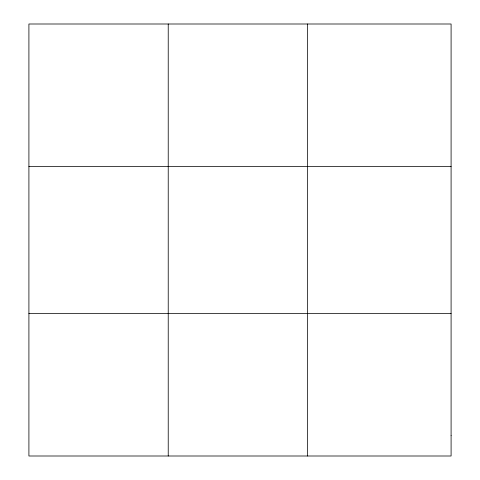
<?xml version="1.0" encoding="UTF-8"?>
<svg xmlns="http://www.w3.org/2000/svg" width="480" height="480" viewBox="0 0 480 480"><rect width="100%" height="100%" fill="white"/><g stroke="black" fill="none" stroke-linecap="round" stroke-linejoin="round"><path stroke-width="0.72" d="M168.228 456L168.228 24M307.548 456L307.548 24M28.908 166.56L451.092 166.56M28.908 313.44L451.092 313.44M451.092 435.636L451.092 456L28.908 456L28.908 24L451.092 24L451.092 435.636"/></g></svg>
